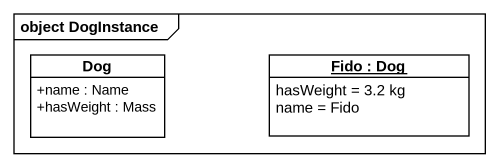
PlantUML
@startuml
mainframe object DogInstance
hide circle
hide empty members
skinparam classAttributeIconSize 0
class Dog {
  +name : Name
  +hasWeight : Mass
}
object "Fido : Dog" as Fido {
  hasWeight = 3.2 kg
  name = Fido
}
@enduml
